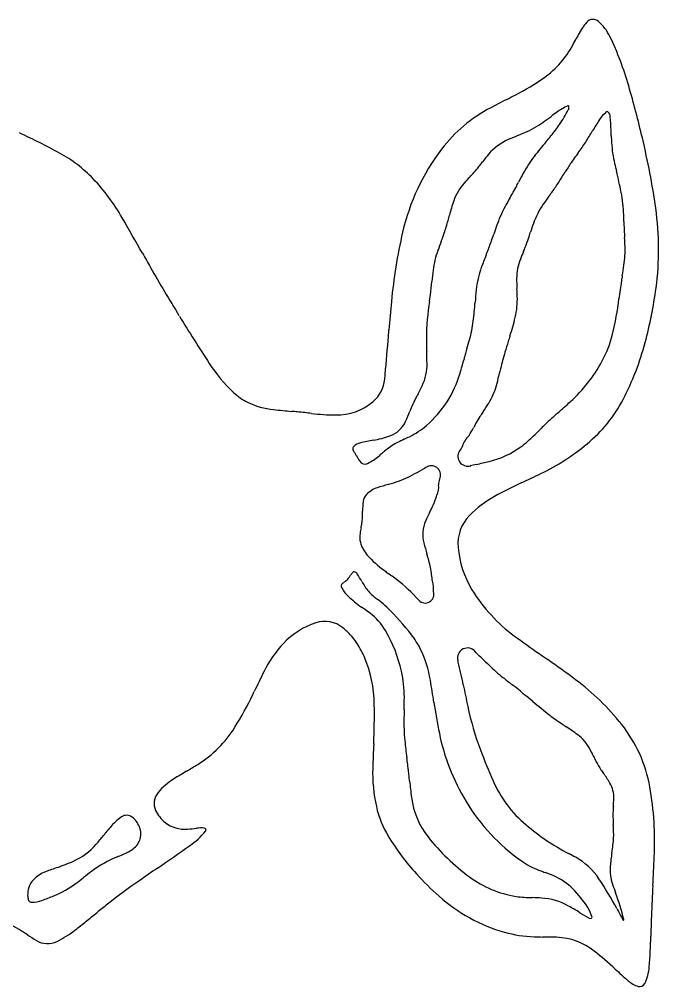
# Model space of a CAD drawing. Extents: x 28 to 914, y -268 to -42.
# Drawn here: x 562.1 to 658, y -240 to -94.8 of the extents above; entities that cross this region are included whole.
import ezdxf

# ---------------------------------------------------------------- set-up
doc = ezdxf.new("R2010")
doc.units = 0
doc.header["$MEASUREMENT"] = 0
doc.layers.add('cut', color=10, linetype='CONTINUOUS')

msp = doc.modelspace()

# ---------------------------------------------------------------- linework, layer by layer
at = {"layer": 'cut', "linetype": 'Continuous'}
for p, q in [((633.950344, -107.4578), (632.930066, -107.988394)), ((611.864804, -187.286887), (612.584287, -188.183385))]:
    msp.add_line(p, q, dxfattribs=at)
at = {"layer": 'cut'}
msp.add_line((650.930475, -112.285228), (650.897476, -111.387761), dxfattribs=at)
for centre, radius, start, end in [((655.046496, -101.832582), 10.230913, 139.742721, 152.369608), ((648.189461, -96.026177), 1.245744, 48.739615, 139.742773), ((644.332466, -100.422637), 7.094271, 25.565588, 48.739661), ((871.605735, -215.193572), 254.666217, 152.369559, 152.518757), ((632.840092, -92.090078), 13.959517, 305.268475, 331.905695), ((553.060986, -49.502258), 104.39418, 331.905727, 332.51879), ((607.761955, -117.917329), 47.633963, 16.013768, 25.565628), ((619.827827, -73.690658), 36.495216, 297.166717, 305.268402), ((481.067349, -154.279332), 179.443364, 13.437387, 16.013756), ((724.08926, -282.031978), 196.471799, 116.888863, 117.308931), ((503.466531, 153.048198), 291.349017, 296.888913, 297.166683), ((643.148595, -127.718395), 22.218899, 117.677923, 142.746129), ((724.08926, -282.031978), 196.471799, 117.644298, 117.677937), ((736.06635, -237.869855), 159.326734, 125.868856, 126.258467), ((648.406475, -116.633769), 9.719107, 114.226859, 125.868963), ((622.491644, -96.62378), 24.929452, 326.035512, 331.904525), ((644.463435, -107.871096), 0.110153, 8.268971, 114.227005), ((643.753314, -107.974296), 0.827734, 331.904526, 8.268762), ((653.240493, -112.423845), 4.830774, 129.258817, 147.520531), ((650.322893, -108.854002), 0.220332, 41.422529, 129.258817), ((649.587889, -109.502508), 1.200531, 4.317139, 41.422529), ((631.428306, -97.088149), 16.069465, 293.881349, 305.218947), ((596.041114, -46.958738), 77.430782, 305.218917, 306.258485), ((707.43338, -146.921228), 69.072026, 147.520531, 149.224529), ((597.408782, -113.441572), 53.52811, 2.198912, 4.317139), ((616.92931, -64.340549), 51.883236, 292.760661, 293.881358), ((624.284816, -97.831644), 22.767416, 320.584443, 326.035452), ((501.178658, -24.088385), 170.988212, 328.915215, 329.224529), ((518.846909, -205.740644), 103.38794, 61.537266, 65.284305), ((638.614633, -120.150101), 7.963813, 113.208285, 140.047619), ((719.079092, -307.812866), 212.149616, 112.760684, 113.208278), ((688.423928, -153.440482), 62.111602, 139.593846, 142.184421), ((589.903014, -69.574426), 67.271108, 319.593886, 320.58441), ((625.620767, -99.111602), 25.680533, 324.544029, 328.915215), ((699.384807, -110.425307), 48.490015, 182.198221, 183.332433), ((542.633239, -139.56973), 116.144619, 8.146911, 13.437351), ((651.630675, -134.169205), 32.875288, 142.746153, 166.925388), ((592.861882, -75.782877), 65.897121, 323.671521, 324.544029), ((670.048774, -112.133474), 19.104293, 183.332433, 192.998695), ((558.459814, -132.669402), 20.27002, 43.489301, 61.537199), ((652.829275, -132.057486), 26.506787, 140.047616, 143.132693), ((653.444833, -126.292682), 17.833615, 142.184411, 151.820691), ((665.965045, -130.171835), 25.216033, 144.120168, 146.669301), ((718.766278, -168.365236), 90.382788, 143.671521, 144.120168), ((619.636927, -107.997783), 14.477266, 317.718868, 322.155298), ((588.817671, -84.053377), 53.504962, 322.155295, 323.132755), ((708.079879, -157.868424), 75.621987, 146.669301, 147.902019), ((709.286795, -103.075604), 59.374223, 192.998695, 194.157665), ((550.979667, -139.765118), 30.580295, 29.828052, 43.489268), ((680.026894, -165.81626), 69.118908, 136.757841, 137.77197), ((586.712064, -78.058391), 58.979106, 316.757763, 317.718951), ((726.479166, -165.419172), 100.688283, 151.820804, 152.684133), ((611.541482, -98.80336), 37.540591, 324.800285, 327.506839), ((457.324431, -0.582141), 220.380157, 327.506839, 327.902019), ((593.304455, -132.332479), 60.241277, 11.109395, 14.157665), ((634.462922, -124.460739), 7.585546, 137.771969, 161.263583), ((605.802354, -103.604032), 34.896166, 330.111581, 332.077923), ((567.724718, -83.424274), 77.990585, 332.077989, 332.684177), ((591.107067, -84.388618), 62.547592, 324.436722, 324.800285), ((692.475755, -154.401478), 65.56326, 150.003615, 151.274422), ((301.373691, 71.368911), 386.026258, 330.003563, 330.111508), ((732.740684, -186.923373), 112.304248, 144.264994, 145.018338), ((-246.748198, 517.81863), 1094.368765, 324.264994, 324.295139), ((601.63113, -91.91291), 49.610403, 324.295139, 324.436722), ((632.072279, -124.719933), 20.733112, 1.595423, 11.109395), ((655.391533, -131.559542), 29.685314, 161.263528, 165.598697), ((650.873776, -131.600926), 18.122879, 151.274391, 161.305514), ((650.617611, -129.45934), 12.072944, 145.018338, 160.487499), ((614.573071, -129.271033), 43.47136, 352.300993, 8.146855), ((-1218.355223, -1154.222067), 2070.10692, 29.658193, 29.828018), ((271.954149, -33.10042), 366.191468, 345.470837, 345.598721), ((434.293237, -130.22859), 218.588855, 1.340781, 1.595423), ((605.63614, -119.577668), 21.485818, 340.228027, 345.470822), ((909.48566, -219.108669), 291.138834, 161.305479, 161.565373), ((674.21111, -137.82003), 37.104011, 160.487499, 162.611151), ((765.114072, -122.485626), 112.322581, 181.340781, 181.762291), ((682.878704, -125.015801), 30.048299, 181.762291, 183.343366), ((694.890243, -144.215863), 77.28616, 166.925355, 174.736099), ((548.157936, -98.916052), 82.564835, 339.335399, 340.228063), ((534.710747, -94.185928), 103.907906, 340.954087, 341.565317), ((619.879616, -121.639256), 19.576584, 337.985167, 342.096552), ((535.547849, -94.395234), 108.199852, 342.096552, 342.611151), ((772.534555, -119.77819), 119.857008, 183.343366, 183.702766), ((600.067263, -130.93951), 52.971063, 2.256493, 3.702766), ((715.442947, -162.009627), 96.222957, 159.335443, 160.223065), ((605.669034, -118.682475), 28.840208, 338.459813, 340.954143), ((567.01653, -100.265262), 76.597225, 337.46164, 337.985167), ((638.141342, -129.439254), 14.867438, 351.332313, 2.256493), ((2444.787356, 931.657991), 2145.282643, 209.658226, 209.723314), ((637.888471, -134.123583), 13.807374, 160.222972, 172.861283), ((681.125632, -149.996017), 52.849196, 157.993244, 160.128481), ((519.183201, -84.544856), 121.819648, 337.993262, 338.459878), ((811.24534, -201.61977), 187.827525, 157.46164, 157.836724), ((821.941989, 5.12783), 276.57046, 209.723293, 211.465361), ((644.66589, -136.818285), 14.081099, 160.128423, 174.112298), ((644.495379, -133.695017), 7.773861, 157.836724, 179.837765), ((563.35995, -118.03925), 90.512772, 350.302208, 351.332313), ((682.004778, -139.648874), 58.268339, 172.861245, 174.565878), ((744.131281, -148.93189), 92.879238, 170.302208, 170.767856), ((586.382833, -130.950839), 37.746191, 352.720035, 354.166849), ((529.729585, -125.16329), 94.694293, 354.166967, 354.565975), ((662.414233, -133.745755), 25.692787, 179.837765, 183.323665), ((696.187243, -141.139045), 44.306002, 170.767856, 172.540352), ((464.246413, -115.348204), 160.875177, 352.241041, 352.720033), ((703.250317, -142.859775), 72.976214, 174.112231, 175.575774), ((625.651316, -136.836231), 11.180338, 346.235474, 2.46719), ((561.895025, -139.583312), 74.995784, 2.46719, 3.323665), ((827.055099, -158.274369), 176.290907, 172.540352, 172.975588), ((591.348506, -126.131406), 66.90718, 345.131317, 352.301033), ((980.799652, -170.557475), 364.406467, 174.736056, 175.409623), ((839.063684, -166.418155), 217.405309, 172.241077, 172.602957), ((559.050865, -131.702825), 71.654209, 353.280752, 355.575716), ((606.457943, -131.093031), 45.974543, 346.220962, 352.975588), ((821.941989, 5.12783), 276.57046, 211.486078, 213.228146), ((657.757451, -142.880068), 34.577544, 172.603009, 182.019196), ((612.575104, -138.008713), 17.75979, 344.116272, 353.280771), ((592.189963, -128.639298), 45.631054, 342.536475, 346.235474), ((-27872.708949, 2146.115777), 28581.956578, 355.406539, 355.409518), ((634.595804, -137.993438), 17.002922, 331.470321, 346.220962), ((157.201467, -105.723649), 461.738664, 354.646252, 355.369551), ((424.562309, -127.378068), 193.502325, 355.369571, 355.406469), ((552.085776, -120.796351), 80.650363, 343.143331, 344.116207), ((768.172189, -184.814799), 139.097859, 162.563626, 163.252665), ((2533.746485, -739.451099), 1989.739375, 162.536475, 162.560668), ((616.238048, -132.7395), 41.155361, 332.374968, 345.131403), ((787.5063, -138.305602), 164.407008, 182.0192, 182.21561), ((514.102834, -148.883102), 109.200994, 1.312987, 2.215505), ((663.698444, -155.05598), 36.099158, 163.702275, 164.792491), ((705.246524, -167.203788), 79.38671, 163.143236, 163.702213), ((676.150681, -157.124137), 43.000353, 163.252665, 166.670361), ((611.317376, -132.848897), 24.776288, 213.22811, 226.366746), ((615.847307, -146.551125), 7.429801, 334.247862, 1.312998), ((-1749.844888, 485.316026), 2460.951589, 345.11705, 345.132405), ((720.424541, -170.476006), 94.883741, 164.792547, 165.132426), ((629.361501, -135.147931), 22.960677, 312.268171, 331.470321), ((612.371512, -143.223035), 16.534167, 310.819166, 343.611263), ((584.147958, -134.922406), 45.953028, 343.611246, 344.974181), ((601.126425, -139.479942), 28.37351, 344.974121, 345.116902), ((-447.668925, 104.143853), 1110.78916, 346.869541, 346.899717), ((737.442074, -171.646289), 105.988668, 166.670361, 166.899717), ((611.969209, -148.341493), 4.978355, 310.355722, 354.646206), ((591.910393, -138.345845), 43.30315, 344.783604, 346.709708), ((595.522237, -139.199002), 39.591912, 346.709708, 346.869541), ((599.967265, -144.753858), 8.327789, 226.366681, 244.056489), ((826.706129, -261.386873), 232.646681, 151.668551, 151.827834), ((595.577194, -136.773084), 29.935079, 331.668571, 334.247918), ((623.927467, -147.05453), 10.122821, 328.222981, 344.783604), ((601.424901, -141.757821), 11.659597, 244.056375, 264.203371), ((609.683298, -145.651338), 8.508557, 269.11615, 310.355683), ((635.211834, -158.828273), 15.417927, 151.827832, 157.339311), ((596.68813, -130.180548), 42.16518, 326.102291, 328.222981), ((467.581006, 42.845053), 263.490158, 311.719943, 312.268171), ((633.46109, -141.7531), 21.716272, 309.676306, 332.375033), ((622.529486, 66.133452), 220.619365, 264.203341, 264.917244), ((575.391635, -463.840443), 311.446708, 84.76214, 84.917297), ((598.285344, -214.109958), 60.669044, 83.694671, 84.762198), ((586.590708, -319.950771), 167.153982, 83.348923, 83.69476), ((569.408691, -133.151226), 55.211673, 336.561705, 338.280546), ((663.136453, -170.486863), 45.678579, 157.339341, 158.280591), ((681.575313, -187.21744), 60.104272, 146.102291, 146.903892), ((734.40486, -256.421692), 137.453173, 131.719943, 132.40902), ((610.105393, -118.293547), 35.869604, 263.348997, 269.116089), ((616.415316, -153.530124), 3.977678, 288.817809, 336.56173), ((645.938739, -163.9897), 17.566133, 146.903892, 150.728684), ((666.274902, -181.833453), 36.432894, 132.40902, 134.495267), ((615.439523, -146.774954), 11.84068, 296.018036, 310.819155), ((580.453504, -128.976704), 56.686183, 330.078244, 331.439656), ((684.957987, -185.860602), 62.296861, 150.728684, 151.439656), ((604.001255, -120.206604), 51.174495, 312.305065, 314.862291), ((739.352344, -256.209887), 140.702576, 134.495267, 134.862291), ((627.971, -226.58204), 69.811211, 100.534286, 102.161459), ((611.949462, -140.425133), 17.8227, 280.534175, 288.817827), ((631.604465, -182.647265), 27.494726, 115.286072, 117.713489), ((591.188467, -97.092739), 67.125725, 295.286072, 296.01808), ((632.210372, -160.009738), 3.807857, 133.611648, 161.94146), ((629.986168, -148.758579), 12.568394, 305.893582, 312.305065), ((612.582418, -159.203796), 0.45715, 134.49293, 199.711833), ((613.03567, -159.041402), 0.938616, 199.711881, 214.619807), ((613.694732, -160.335972), 2.044306, 102.161507, 134.492974), ((609.119789, -161.744796), 3.819795, 30.824552, 34.619936), ((794.712247, -370.339116), 275.73582, 130.158954, 130.316861), ((623.810022, -167.809516), 10.734293, 117.713516, 130.158975), ((629.410545, -160.352563), 1.5, 138.491329, 287.301398), ((627.163979, -158.364363), 1.5, 318.491329, 341.94146), ((629.468934, -148.04388), 13.450623, 283.543523, 305.893582), ((625.417024, -132.055893), 34.31559, 295.809648, 309.676386), ((601.095582, -166.532808), 13.163935, 28.633945, 30.824411), ((633.63448, -148.767046), 23.908996, 208.633866, 210.925621), ((613.9408, -160.565435), 0.951579, 210.92554, 296.210931), ((610.701801, -153.986067), 8.285009, 296.210865, 309.969136), ((576.806636, -113.547261), 61.050332, 309.969196, 310.317095), ((579.869568, 57.863172), 225.247249, 283.029742, 283.543523), ((586.942739, -99.487117), 72.24705, 298.219481, 299.462014), ((676.656422, -258.301096), 110.154772, 118.987789, 119.462014), ((623.915411, -163.190019), 1.4, 333.588951, 117.320191), ((635.620017, -183.047928), 22.03047, 103.029742, 105.437825), ((613.720184, -149.386096), 15.617202, 287.019463, 298.219481), ((626.512726, -164.479962), 1.5, 153.588951, 185.248321), ((460.350082, 209.253592), 413.445198, 295.357084, 295.80972), ((616.956015, -168.693559), 3.7962, 107.794592, 136.919392), ((636.520678, -229.650116), 67.815555, 106.325343, 107.794592), ((597.283187, -95.688346), 71.774332, 286.325343, 287.019463), ((621.880997, -164.905422), 3.151229, 335.484671, 5.248321), ((673.846072, -241.23843), 85.076215, 115.35709, 118.367008), ((615.581822, -167.408484), 1.914757, 136.919392, 172.192248), ((613.53958, -162.959504), 11.65619, 333.074522, 340.339751), ((587.899484, -153.799085), 38.883526, 340.339751, 341.38191), ((640.775418, -179.991271), 15.471024, 118.367004, 136.075493), ((623.700802, -168.521765), 10.109709, 172.192248, 180.351839), ((385.108955, -46.942282), 267.8603, 332.934682, 333.074522), ((606.929839, -169.29174), 6.659133, 350.208333, 358.203332), ((598.123168, -169.015492), 15.470135, 358.203332, 0.231382), ((431.139451, -169.704252), 182.455273, 0.235908, 0.351839), ((642.272578, -178.343191), 20.929118, 152.934682, 156.721849), ((634.048927, -173.512687), 6.13198, 136.075453, 184.76035), ((648.984889, -178.182362), 36.315993, 168.733228, 170.069471), ((587.687282, -165.970855), 26.186147, 348.733228, 350.208333), ((627.67768, -172.064232), 5.040871, 156.721849, 194.805336), ((616.283175, -172.457043), 3.116877, 170.069471, 195.103457), ((617.866526, -172.02972), 4.756878, 195.103457, 221.571122), ((698.793639, -153.2675), 78.598989, 194.805336, 196.079598), ((642.371014, -172.819653), 14.482874, 184.760381, 211.502733), ((626.349448, -164.505871), 16.095672, 221.571122, 233.917855), ((556.531126, -194.274593), 69.455745, 15.247563, 16.079598), ((608.135316, -180.208035), 15.968733, 7.519836, 15.247563), ((609.607453, -177.157837), 2.397727, 309.897202, 324.850771), ((605.050056, -173.948991), 7.971465, 324.850774, 327.763993), ((614.579805, -179.95856), 3.294903, 138.502955, 147.764013), ((612.29303, -177.935602), 0.241756, 82.405588, 138.503105), ((612.236379, -178.360478), 0.670392, 30.957156, 82.405446), ((514.810485, -236.800844), 114.279729, 30.293713, 30.957196), ((692.11736, -74.25649), 127.766479, 233.917855, 234.243194), ((541.889058, -282.884496), 129.32142, 53.812612, 54.243194), ((603.876599, -198.150132), 24.333955, 43.070785, 53.812612), ((465.700049, -199.010161), 159.639625, 7.162769, 7.519836), ((610.787739, -179.812658), 0.414612, 128.690483, 199.757098), ((610.821986, -179.800361), 0.450999, 199.756727, 206.105767), ((614.507486, -177.99437), 4.555206, 206.106028, 226.499292), ((635.912258, -211.183664), 40.60642, 127.985005, 128.690658), ((605.596552, -172.360406), 8.650939, 307.985065, 309.897324), ((635.686535, -166.184349), 25.712088, 210.293765, 212.199608), ((618.972569, -176.709545), 5.960218, 212.199533, 229.824638), ((618.842261, -180.378376), 5.403767, 356.86389, 13.630444), ((623.706668, -168.30072), 17.919031, 226.499236, 234.992539), ((623.220282, -171.678645), 12.544518, 229.824707, 232.495944), ((623.001849, -181.076613), 1.3, 222.44202, 18.041031), ((650.914374, -167.5837), 24.503064, 211.502763, 233.728219), ((699.712232, -71.985306), 138.20191, 232.501421, 232.646723), ((597.084362, -206.444102), 30.947868, 52.122137, 52.646736), ((607.336981, -193.263488), 14.249222, 45.984829, 52.122032), ((583.441908, -217.253042), 52.307117, 42.44202, 43.070785), ((-3798.809093, -6482.587738), 7691.092982, 54.989001, 54.992668), ((609.262523, -189.780326), 7.960776, 54.874211, 54.988115), ((591.10342, -215.594456), 39.522182, 53.303369, 54.875083), ((609.527641, -190.87343), 8.690687, 30.173064, 53.303354), ((590.499045, -210.690354), 38.481675, 37.665377, 45.984735), ((610.320451, -196.521988), 11.790759, 108.601719, 136.722376), ((607.92058, -189.391616), 4.267357, 50.210226, 108.60175), ((603.405254, -194.813047), 11.322856, 41.658348, 50.210229), ((598.476628, -197.29831), 21.473643, 12.556592, 30.17304), ((611.087656, -194.797519), 12.472578, 26.407527, 37.665335), ((614.496143, -200.453829), 17.526243, 136.722505, 153.759009), ((603.405254, -194.813047), 11.322856, 23.194814, 35.839132), ((744.642811, -39.856003), 182.930916, 233.728236, 235.142736), ((607.221373, -196.717403), 16.7893, 9.447182, 26.40756), ((629.342726, -190.622079), 1.5, 37.284628, 195.180186), ((598.301922, -223.308719), 46.558477, 45.783977, 46.887072), ((550.449977, -272.488428), 115.176641, 45.228288, 45.783977), ((701.44203, -101.881672), 107.343278, 235.142656, 235.223558), ((6161.790932, 7761.451897), 9680.609437, 235.22364, 235.232119), ((596.162065, -197.916688), 19.202981, 0.873734, 23.194767), ((614.279874, -194.708973), 14.107441, 14.24729, 15.180186), ((565.17772, -207.176859), 64.767778, 11.148798, 14.24729), ((696.511317, -125.2585), 92.21325, 225.228288, 226.112056), ((559.429726, -308.939339), 143.731039, 53.178878, 55.232075), ((835.479969, -309.38738), 263.900694, 153.759091, 154.46841), ((601.855234, -196.54578), 18.012245, 0.061518, 12.556563), ((653.761571, -169.700772), 30.547569, 226.112056, 231.326342), ((427.899586, -226.555573), 198.576593, 8.476341, 9.447155), ((741.805947, -59.699824), 171.444767, 231.326342, 231.882435), ((622.931319, -224.120167), 37.774707, 38.498455, 53.178836), ((313.958953, -60.282071), 314.059188, 334.37407, 334.468493), ((855.386919, -149.983354), 231.023494, 191.148798, 191.96895), ((559.078447, -292.604872), 124.585806, 50.705886, 51.885587), ((551.084184, -174.025397), 51.065045, 328.070575, 334.374042), ((555.921796, -196.595185), 63.945709, 358.357422, 0.061596), ((713.826832, -183.944218), 90.508373, 188.476302, 191.465139), ((344.975408, -554.202308), 462.629191, 50.515621, 50.702733), ((737.190234, -78.1433), 154.188974, 230.515621, 231.733028), ((520.024396, -199.077733), 95.349503, 357.347047, 0.873668), ((1557.332093, -225.31236), 937.87626, 178.357393, 178.425918), ((673.91587, -188.453441), 45.519614, 191.96895, 200.491627), ((646.882903, -200.293364), 27.083377, 178.42595, 185.803097), ((658.111826, -178.392687), 26.504463, 231.733028, 236.904567), ((579.676613, -191.843018), 17.375364, 301.892732, 328.070634), ((695.13798, -121.584785), 94.313562, 236.904567, 237.228458), ((627.750526, -226.26379), 30.180466, 53.025646, 57.228458), ((636.11041, -213.6376), 20.935092, 10.045727, 38.498403), ((709.220627, -193.957835), 89.742221, 185.803154, 187.458056), ((655.968799, -195.67892), 31.472323, 191.465126, 201.294717), ((642.086665, -207.221363), 6.344801, 27.011073, 53.025646), ((888.029122, -216.129936), 273.050085, 177.346967, 178.122749), ((714.047572, -173.455496), 88.362255, 200.491627, 203.767621), ((591.410356, -233.05457), 63.225755, 26.006281, 27.011073), ((-2393.791403, -600.169321), 3039.745186, 7.43886, 7.458111), ((685.539948, -187.131726), 41.508612, 206.006281, 207.384421), ((543.324991, -133.425343), 86.179907, 300.592648, 301.89279), ((637.940182, -207.933054), 22.826851, 178.122706, 192.667962), ((554.489495, -215.221198), 66.439734, 7.309108, 7.439055), ((512.057696, -220.663713), 109.219151, 6.958927, 7.309119), ((557.005318, -215.177603), 63.937962, 6.166698, 6.958981), ((657.004896, -195.275086), 32.584339, 201.294694, 211.238893), ((658.164063, -201.312595), 10.677846, 207.384421, 214.692628), ((686.241274, -181.876356), 44.826011, 214.692628, 215.561788), ((590.760191, -217.56156), 10.360024, 122.114158, 139.264846), ((630.541084, -280.9429), 85.19126, 120.592648, 122.114173), ((341.358361, -238.477299), 280.839981, 6.007365, 6.166648), ((633.102654, -219.866292), 20.495871, 30.671828, 35.561788), ((744.95246, -196.005311), 124.982723, 186.007404, 187.146434), ((649.842076, -201.730163), 18.206696, 203.767621, 230.000143), ((647.115192, -211.555572), 4.204177, 358.059204, 30.671828), ((610.450793, -218.183125), 46.994212, 357.171311, 10.045635), ((584.816305, -212.442664), 2.515736, 139.264834, 204.896679), ((632.789345, -210.068302), 11.941438, 187.146353, 218.374707), ((623.479744, -210.754656), 27.85319, 355.566075, 358.059204), ((630.284344, -209.653871), 14.98, 192.667972, 211.209807), ((654.722848, -196.659306), 29.915292, 211.238821, 234.696871), ((694.646133, -216.273), 43.526828, 175.566075, 176.453489), ((582.316566, -221.536724), 8.597829, 124.859493, 140.336037), ((578.195612, -215.620566), 1.387893, 50.739827, 124.859489), ((576.854639, -217.26125), 3.506867, 23.314379, 50.73992), ((587.046777, -211.407472), 4.974724, 204.89667, 231.67135), ((662.921992, -214.306818), 11.741816, 176.453489, 182.433179), ((699.639943, -212.746579), 48.492901, 182.433179, 183.476989), ((624.970873, -256.903697), 64.007329, 140.33605, 141.220463), ((577.39814, -217.027018), 2.915041, 348.567546, 23.314357), ((586.8896, -211.606293), 4.72128, 231.671309, 275.232271), ((577.512144, -109.205176), 107.550874, 275.232307, 275.955377), ((589.428285, -223.435456), 7.299251, 86.832478, 95.955333), ((589.815207, -216.44375), 0.296848, 319.522474, 86.832483), ((661.529752, -187.801263), 36.389545, 230.000143, 242.141032), ((609.398836, -218.229584), 41.914625, 2.108314, 3.476989), ((536.837372, -186.810206), 48.599352, 319.175555, 321.170086), ((-221.436413, 423.126759), 1021.739747, 321.186813, 321.220503), ((577.914231, -217.132211), 2.388339, 329.996415, 348.586974), ((580.176506, -208.218073), 12.968324, 305.138881, 319.522521), ((647.748357, -199.073201), 35.399166, 211.20981, 222.569813), ((648.853674, -197.347449), 32.432479, 218.374659, 233.665031), ((639.658968, -217.115598), 11.633995, 352.224203, 2.108314), ((566.236478, -212.208726), 9.748454, 293.890182, 319.175534), ((577.02378, -216.618032), 3.416582, 295.016021, 329.996382), ((369.610762, 90.954597), 378.812852, 304.252433, 305.138909), ((576.051525, -208.429835), 75.831731, 351.334533, 352.224203), ((593.447046, -259.340132), 42.291749, 113.249569, 114.279053), ((552.68306, -164.457386), 60.977017, 293.249558, 295.016066), ((603.177297, -298.200985), 88.48282, 61.360462, 62.141032), ((640.852235, -229.213575), 9.878344, 33.528525, 61.360462), ((681.415668, -224.48783), 30.749046, 171.334533, 175.129749), ((-748.453338, -151.039026), 1407.556142, 356.996881, 357.17129), ((604.670629, -326.961461), 111.186744, 109.35377, 110.340856), ((557.189541, -191.783581), 32.087514, 289.353778, 293.890094), ((582.619461, -235.336345), 15.958911, 114.278977, 127.402765), ((644.344383, -211.315643), 11.956429, 234.696862, 248.855174), ((657.267048, -222.430193), 6.512921, 175.129749, 199.412442), ((567.715078, -227.276125), 4.871745, 110.3409, 136.42628), ((769.686428, -479.985837), 323.932, 127.402709, 127.669478), ((770.40478, -497.635876), 333.278848, 124.252496, 124.840121), ((657.532449, -190.085879), 48.684512, 222.569725, 228.196415), ((639.196371, -210.477481), 16.133362, 233.665011, 260.90596), ((650.125523, -196.368307), 27.982796, 248.855167, 250.195415), ((892.037765, 475.88865), 742.441296, 250.208189, 250.237982), ((632.50933, -246.481344), 25.135031, 67.094604, 70.237882), ((638.834, -231.512679), 8.885034, 44.697733, 67.094587), ((566.392647, -226.017955), 3.046418, 136.426176, 162.298427), ((561.335113, -211.87962), 15.600637, 292.359213, 306.475287), ((530.555816, -170.246091), 67.376267, 306.47521, 307.669472), ((634.242032, -302.015578), 94.935409, 124.840195, 128.371627), ((601.137147, -255.528862), 57.520579, 28.338662, 33.528525), ((734.870866, -195.082632), 88.794399, 199.412442, 200.279223), ((1019.168596, -243.772304), 362.496614, 176.996935, 177.719777), ((566.94217, -226.193341), 3.623251, 162.298505, 181.115814), ((565.777304, -226.21603), 2.458164, 181.115802, 196.103602), ((550.011421, -184.350743), 45.367481, 289.920828, 292.359245), ((641.669987, -207.82489), 24.887658, 228.196343, 254.227879), ((638.555333, -214.482424), 12.077439, 260.905853, 266.753566), ((632.819705, -237.463834), 17.346003, 32.782673, 44.697699), ((617.549833, -238.432641), 36.279372, 13.617252, 20.279223), ((564.051369, -226.714312), 0.66174, 196.103659, 209.115969), ((563.918033, -226.788574), 0.509119, 209.116039, 271.744102), ((563.78291, -222.350907), 4.948843, 271.744063, 289.92087), ((703.760162, -389.81442), 206.923833, 128.371711, 128.932521), ((640.745459, -175.870957), 50.750972, 266.753545, 268.149253), ((637.537064, -275.161954), 48.591848, 86.574081, 88.149232), ((639.871414, -236.168168), 9.528253, 60.695205, 86.574019), ((622.173702, -267.698933), 45.686213, 58.247849, 60.695202), ((282.494613, 131.659225), 463.448769, 308.679087, 308.932563), ((669.702223, -190.900085), 44.630027, 238.247888, 240.306126), ((643.231781, -230.75817), 4.961446, 14.22631, 32.782717), ((1096.953302, 11.872347), 505.806206, 208.338662, 208.557823), ((785.708841, -234.476292), 128.851856, 177.719782, 178.669053), ((555.904678, -242.102658), 12.358786, 57.631776, 77.329547), ((493.608432, -132.050808), 125.644054, 307.685271, 308.679002), ((647.798238, -229.311398), 0.412231, 240.306222, 294.793368), ((647.91776, -229.570144), 0.127213, 294.793094, 14.226093), ((652.745816, -229.893406), 0.068161, 208.557823, 324.611655), ((652.759685, -229.903258), 0.051149, 324.611655, 13.617252), ((535.306278, -274.600344), 50.834669, 56.598154, 57.631763), ((592.016112, -188.601395), 52.17904, 236.598154, 238.34885), ((560.612666, -218.791125), 16.038169, 296.353049, 307.687218), ((640.00344, -213.725293), 18.756416, 254.227883, 268.002367), ((1231.301934, -244.829405), 574.565207, 178.669014, 178.758166), ((566.312924, -230.29788), 3.196893, 238.348829, 296.353), ((641.567196, -168.891829), 63.617143, 268.002375, 269.157906), ((638.602894, -370.568528), 138.08134, 88.288167, 89.157913), ((642.44167, -242.120966), 9.576428, 51.669173, 88.28811), ((576.970212, -230.645139), 79.920236, 355.435928, 358.758163), ((617.220962, -274.020571), 50.241756, 46.939013, 51.669139), ((713.915666, -170.549213), 91.378114, 226.93902, 228.565505), ((649.73149, -236.453448), 6.927497, 334.04757, 355.435883), ((656.238568, -235.891697), 4.221428, 228.565463, 252.350497), ((655.211266, -239.120483), 0.833153, 252.350457, 334.047553)]:
    msp.add_arc(centre, radius, start, end, dxfattribs=at)

doc.saveas('drawing.dxf')
